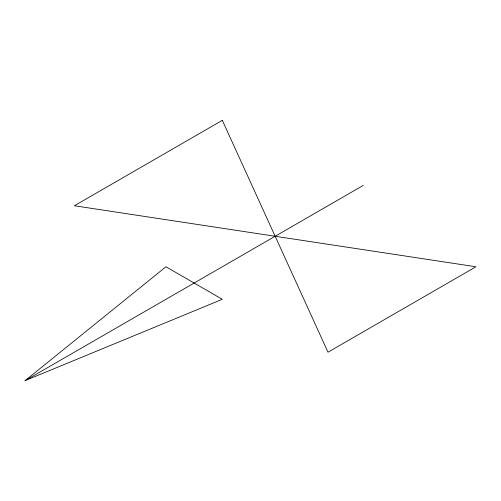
<?xml version="1.0" encoding="UTF-8"?>
<svg xmlns="http://www.w3.org/2000/svg" width="501" height="501" viewBox="0 0 501 501"><rect width="100%" height="100%" fill="white"/><g stroke="black" fill="none" stroke-linecap="round" stroke-linejoin="round"><path stroke-width="0.75" d="M25.05 380.66L165.956 266.77L222.319 299.31L25.05 380.66L363.225 185.42M222.319 120.34L74.367 205.754L475.95 266.77L327.998 352.19L222.319 120.34"/></g></svg>
